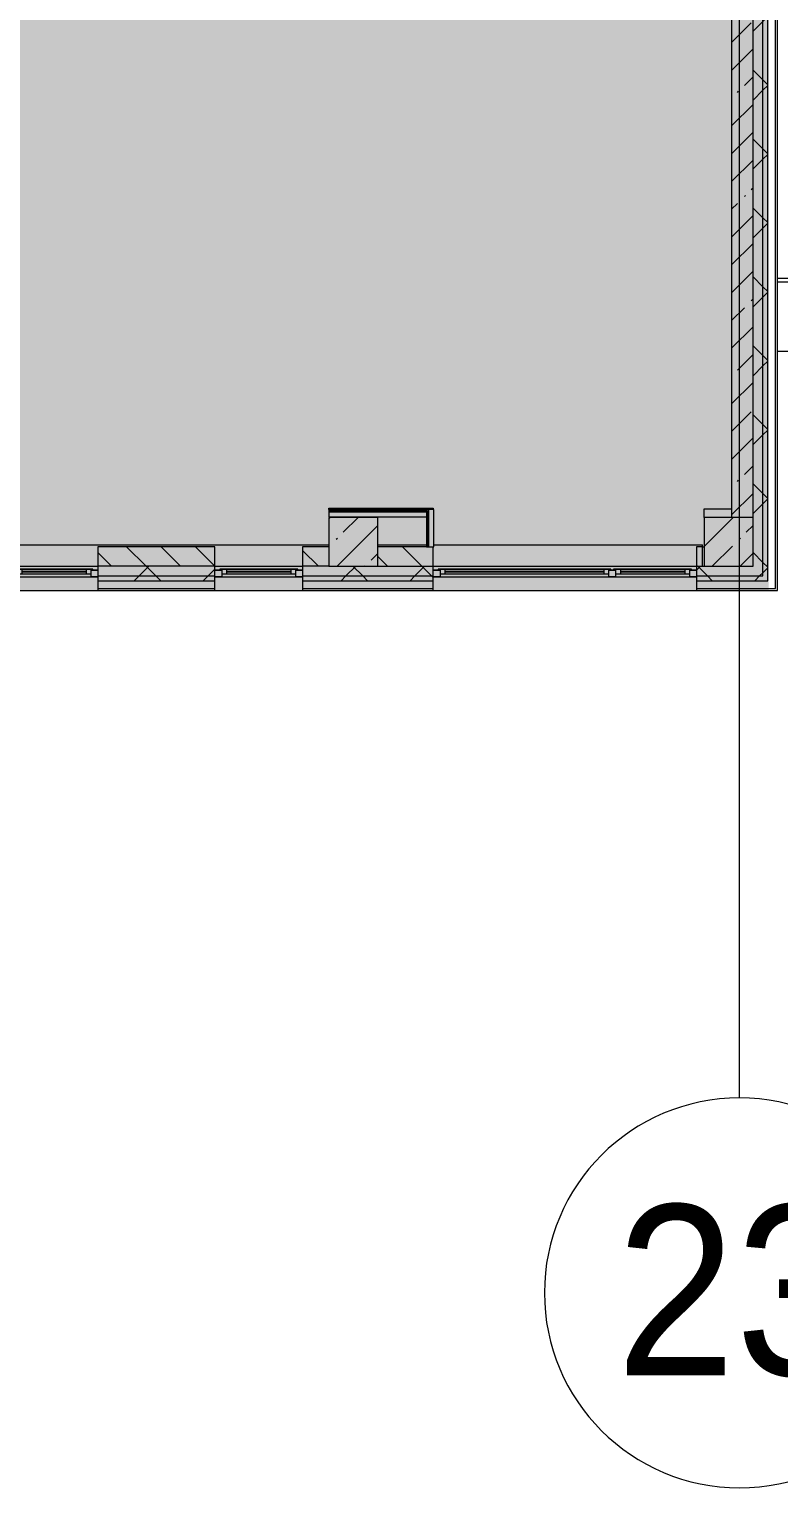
# Model space of a CAD drawing. Header units: millimetres. Extents: x 315 to 209858, y -8553 to 29000.
# Drawn here: x 152261 to 159949, y -5906 to 9060 of the extents above; entities that cross this region are included whole.
import ezdxf

# ---------------------------------------------------------------- set-up
doc = ezdxf.new("R2010")
doc.units = ezdxf.units.MM
doc.layers.add('A-DETL-GENF-4', color=7, linetype='Continuous', lineweight=9, true_color=0xc0c0c0, transparency=0.4)
for name, color, linetype, lineweight, true_color in [('A-FLOR-3', 7, 'Continuous', 5, 0xb7b7b7), ('A-GLAZ-3', 7, 'Continuous', 5, 0x737373), ('A-WALL-3', 7, 'Continuous', 9, 0x737373), ('A-WALL-4', 7, 'Continuous', 5, 0x737373), ('I-WALL-3', 7, 'Continuous', 5, 0xe7e7e7), ('I-WALL-4', 7, 'Continuous', 9, 0xe7e7e7), ('I-WALL-6', 7, 'Continuous', 5, 0x737373), ('S-COLS-3', 7, 'Continuous', 5, 0x737373)]:
    doc.layers.add(name, color=color, linetype=linetype, lineweight=lineweight, true_color=true_color)
for name, color, linetype, lineweight in [('A-GENM-6', 7, 'Continuous', 5), ('A-WALL', 7, 'Continuous', 9), ('A-WALL-2', 7, 'Continuous', 5), ('I-WALL-5', 7, 'Continuous', 5), ('S-COLS-2', 7, 'Continuous', 5), ('Оси', 7, 'Continuous', 9), ('Оси-1', 7, 'Continuous', 20)]:
    doc.layers.add(name, color=color, linetype=linetype, lineweight=lineweight)
doc.styles.add('Arial_1', font='arial.ttf', dxfattribs={"width": 0.9, "height": 1750})
pattern_1 = [(45, (74985, 0), (-353.5534, 353.5534), []), (135, (74985, 0), (-353.5534, -353.5534), [])]
pattern_2 = [(135, (74985, 0), (-176.7767, -176.7767), [])]
pattern_3 = [(45, (74985, 0), (-530.33, 530.33), []), (135, (74985, 0), (-530.33, -530.33), [])]

# ---------------------------------------------------------------- blocks, each defined once
blk = doc.blocks.new('BSC_Колонна _Прямоугольная - 500х500-V99-2_3_2_птичка')
at = {"layer": 'S-COLS-2'}
h = blk.add_hatch(dxfattribs=at)
h.set_pattern_fill('FP_101', color=256, style=0, pattern_type=2)
h.set_pattern_definition([(45, (-80600, -3800), (-285.1231, 285.1231), []), (45, (-80314.88, -3800), (-285.1231, 285.1231), [504.031, -100.806, 16.764, -84.042])])
h.paths.add_polyline_path([(-250, -250), (250, -250), (250, 250), (-250, 250)])
at = {"layer": 'S-COLS-3'}
for p, q in [((250, 250), (-250, 250)), ((-250, 250), (-250, -250)), ((250, -250), (250, 250)), ((-250, -250), (250, -250))]:
    blk.add_line(p, q, dxfattribs=at)
blk = doc.blocks.new('120_Окно_СКБ_2Ст - 120_Окно_СКБ_2Ст 2700х2500 _мал створка слева_-22808065-2_3_2_птичка')
at = {"layer": 'A-GLAZ-3'}
for p, q in [((-1350, -75), (-1350, -5)), ((-1350, -5), (-1280, -5)), ((1350, -5), (-1350, -5)), ((-1280, -75), (-1350, -75)), ((-1350, -75), (-1300, -75)), ((-1280, -75), (-1300, -75)), ((-1300, -75), (-1300, -85)), ((-1300, -85), (-500, -85)), ((-500, -85), (-1300, -85)), ((-1280, -5), (-1280, -75)), ((-520, -35), (-1280, -35)), ((-1280, -35), (-1280, -75)), ((-1230, -85), (-1230, -35)), ((-1230, -55), (-570, -55)), ((-570, -65), (-1230, -65)), ((-570, -85), (-570, -35)), ((-520, -75), (-520, -5)), ((-520, -5), (-450, -5)), ((-520, -75), (-520, -35)), ((-450, -75), (-520, -75)), ((-500, -75), (-520, -75)), ((-500, -75), (-470, -75)), ((-500, -85), (-500, -75)), ((-450, -75), (-470, -75)), ((-470, -75), (-470, -85)), ((-470, -85), (1300, -85)), ((1300, -85), (-470, -85)), ((-450, -5), (-450, -75)), ((1280, -35), (-450, -35)), ((-450, -35), (-450, -75)), ((-400, -85), (-400, -35)), ((-400, -55), (1230, -55)), ((1230, -65), (-400, -65)), ((1230, -85), (1230, -35)), ((1280, -75), (1280, -5)), ((1280, -5), (1350, -5)), ((1280, -75), (1280, -35)), ((1350, -75), (1280, -75)), ((1300, -75), (1280, -75)), ((1300, -75), (1350, -75)), ((1300, -85), (1300, -75)), ((1350, -5), (1350, -75))]:
    blk.add_line(p, q, dxfattribs=at)
blk = doc.blocks.new('120_Окно_СКБ_1Ст - 120_Окно_СКБ_1Ст 900х2500_h_-19906150-2_3_2_птичка')
at = {"layer": 'A-GLAZ-3'}
for p, q in [((-450, -75), (-450, -5)), ((-450, -5), (-380, -5)), ((450, -5), (-450, -5)), ((-380, -75), (-450, -75)), ((-450, -75), (-400, -75)), ((-380, -75), (-400, -75)), ((-400, -75), (-400, -85)), ((-400, -85), (400, -85)), ((400, -85), (-400, -85)), ((-380, -5), (-380, -75)), ((380, -35), (-380, -35)), ((-380, -35), (-380, -75)), ((-330, -85), (-330, -35)), ((-330, -55), (330, -55)), ((330, -65), (-330, -65)), ((330, -85), (330, -35)), ((380, -75), (380, -5)), ((380, -5), (450, -5)), ((380, -75), (380, -35)), ((450, -75), (380, -75)), ((400, -75), (380, -75)), ((400, -75), (450, -75)), ((400, -85), (400, -75)), ((450, -5), (450, -75))]:
    blk.add_line(p, q, dxfattribs=at)
blk = doc.blocks.new('парапет9 - парапет-22867712-2_3_2_птичка')
at = {"layer": 'A-GENM-6'}
for p, q in [((89202, 8002), (84950, 8002)), ((89202, 7964), (84950, 7964)), ((84950, 7255), (89202, 7255))]:
    blk.add_line(p, q, dxfattribs=at)
blk = doc.blocks.new('BSC_Колонна _Прямоугольная - 500х500-V208-2_3_2_птичка')
at = {"layer": 'S-COLS-2'}
h = blk.add_hatch(dxfattribs=at)
h.set_pattern_fill('FP_194', color=256, style=0, pattern_type=2)
h.set_pattern_definition([(45, (-84450, -3800), (-285.1231, 285.1231), []), (45, (-84164.88, -3800), (-285.1231, 285.1231), [504.031, -100.806, 16.764, -84.042])])
h.paths.add_polyline_path([(-117, -250), (250, -250), (250, 250), (-250, 250), (-250, -250)])
at = {"layer": 'S-COLS-3'}
for p, q in [((250, 250), (-250, 250)), ((-250, 250), (-250, -250)), ((250, -250), (250, 250)), ((-250, -250), (250, -250))]:
    blk.add_line(p, q, dxfattribs=at)
blk = doc.blocks.new('Ось сетки - D8-29747960-2_3_2_птичка')
at = {"layer": 'Оси-1'}
for start, end in [(360, 180), (180, 360)]:
    blk.add_arc((0, 0), 4, start, end, dxfattribs=at)

msp = doc.modelspace()

# ---------------------------------------------------------------- hatches: boundary and pattern name
at = {"layer": 'A-DETL-GENF-4'}
msp.add_hatch(color=256, dxfattribs=at).paths.add_polyline_path([(150845, -280), (150845, 3300), (159845, 3300), (159845, 27350), (116895, 27350), (116895, 23778), (113745, 23778), (113745, -280), (149949.6, -280)])
at = {"layer": 'A-WALL-2'}
h = msp.add_hatch(dxfattribs=at)
h.set_pattern_fill('FP_105', color=256, style=0, pattern_type=2)
h.set_pattern_definition(pattern_1)
h.paths.add_polyline_path([(159685, 3450), (159785, 3450), (159785, 10250), (159685, 10250), (159685, 3550)])
h = msp.add_hatch(dxfattribs=at)
h.set_pattern_fill('FP_105', color=256, style=0, pattern_type=2)
h.set_pattern_definition(pattern_1)
h.paths.add_polyline_path([(159835, 3400), (159835, 10250), (159785, 10250), (159785, 3400)])
h = msp.add_hatch(dxfattribs=at)
h.set_pattern_fill('FP_115', color=256, style=0, pattern_type=2)
h.set_pattern_definition(pattern_2)
h.paths.add_polyline_path([(155335, 3550), (155335, 3750), (155065, 3750), (155065, 3550), (155154.3, 3550)])
h.paths.add_polyline_path([(150990.6, 3550), (152065, 3550), (152065, 3750), (150965, 3750), (150965, 3550)])
h.paths.add_polyline_path([(152965, 3550), (154165, 3550), (154165, 3750), (152965, 3750)])
h = msp.add_hatch(dxfattribs=at)
h.set_pattern_fill('FP_115', color=256, style=0, pattern_type=2)
h.set_pattern_definition(pattern_2)
h.paths.add_polyline_path([(159105, 3550), (159165, 3550), (159165, 3750), (159105, 3750)])
h.paths.add_polyline_path([(156405, 3550), (156405, 3750), (155835, 3750), (155835, 3550), (156195.3, 3550)])
h = msp.add_hatch(dxfattribs=at)
h.set_pattern_fill('FP_105', color=256, style=0, pattern_type=2)
h.set_pattern_definition(pattern_1)
h.paths.add_polyline_path([(155835, 3450), (156405, 3450), (156405, 3550), (155065, 3550), (155065, 3450), (155335, 3450)])
h.paths.add_polyline_path([(159685, 3450), (159685, 3550), (159105, 3550), (159105, 3450), (159318.1, 3450)])
h.paths.add_polyline_path([(150990.6, 3450), (152065, 3450), (152065, 3550), (150685, 3550), (150685, 3450), (150965, 3450)])
h.paths.add_polyline_path([(152965, 3450), (154165, 3450), (154165, 3550), (152965, 3550)])
h = msp.add_hatch(dxfattribs=at)
h.set_pattern_fill('FP_105', color=256, style=0, pattern_type=2)
h.set_pattern_definition(pattern_1)
h.paths.add_polyline_path([(159785, 3400), (159785, 3450), (159105, 3450), (159105, 3400), (159685, 3400)])
h.paths.add_polyline_path([(150685, 3400), (152065, 3400), (152065, 3450), (150685, 3450)])
h.paths.add_polyline_path([(154165, 3400), (154165, 3450), (152965, 3450), (152965, 3400), (154113.4, 3400)])
h.paths.add_polyline_path([(156195.3, 3400), (156405, 3400), (156405, 3450), (155065, 3450), (155065, 3400), (155154.3, 3400)])
at = {"layer": 'I-WALL-3'}
msp.add_hatch(color=256, dxfattribs=at).paths.add_polyline_path([(156335, 4055), (156335, 4105), (155335, 4105), (155335, 4055), (156195.3, 4055)])
at = {"layer": 'I-WALL-4'}
msp.add_hatch(color=256, dxfattribs=at).paths.add_polyline_path([(156410, 3750), (156410, 4130), (156360, 4130), (156360, 3750)])
at = {"layer": 'I-WALL-5'}
h = msp.add_hatch(dxfattribs=at)
h.set_pattern_fill('FP_113', color=256, style=0, pattern_type=2)
h.set_pattern_definition([(45, (74985, 0), (-285.1231, 285.1231), []), (45, (75270.13, 0), (-285.1231, 285.1231), [504.031, -100.806, 16.764, -84.042])])
h.paths.add_polyline_path([(159465, 4050), (159685, 4050), (159685, 10900), (159465, 10900), (159465, 4460.1)])
h.paths.add_polyline_path([(159465, 11550), (159685, 11550), (159685, 15150), (159465, 15150), (159465, 11560.9)])
h = msp.add_hatch(dxfattribs=at)
h.set_pattern_fill('FP_205', color=256, style=0, pattern_type=2)
h.set_pattern_definition(pattern_3)
h.paths.add_polyline_path([(156347.5, 4117.5), (156360, 4117.5), (156360, 4130), (155335, 4130), (155335, 4117.5), (156195.3, 4117.5)])
h = msp.add_hatch(dxfattribs=at)
h.set_pattern_fill('FP_205', color=256, style=0, pattern_type=2)
h.set_pattern_definition(pattern_3)
h.paths.add_polyline_path([(156335, 4105), (156347.5, 4105), (156347.5, 4117.5), (155335, 4117.5), (155335, 4105), (156195.3, 4105)])
h = msp.add_hatch(dxfattribs=at)
h.set_pattern_fill('FP_205', color=256, style=0, pattern_type=2)
h.set_pattern_definition(pattern_3)
h.paths.add_polyline_path([(156335, 3750), (156347.5, 3750), (156347.5, 4105), (156335, 4105), (156335, 3868.4)])
h = msp.add_hatch(dxfattribs=at)
h.set_pattern_fill('FP_205', color=256, style=0, pattern_type=2)
h.set_pattern_definition(pattern_3)
h.paths.add_polyline_path([(156360, 3750), (156360, 4117.5), (156347.5, 4117.5), (156347.5, 3750)])

# ---------------------------------------------------------------- linework, layer by layer
at = {"layer": 'A-FLOR-3'}
for p, q in [((155335, 4130), (155335, 4145)), ((155335, 4145), (156405, 4145)), ((156405, 4145), (156405, 4130)), ((159185, 4050), (159185, 4140)), ((159185, 4140), (159465, 4140)), ((159165, 3750), (159185, 3750))]:
    msp.add_line(p, q, dxfattribs=at)
at = {"layer": 'A-WALL'}
msp.add_line((159915, 3320), (159915, 10250), dxfattribs=at)
at = {"layer": 'A-WALL-2'}
for p, q in [((159935, 3300), (159935, 10400)), ((159915, 3300), (159935, 3300))]:
    msp.add_line(p, q, dxfattribs=at)
at = {"layer": 'A-WALL-3'}
for p, q in [((159785, 3450), (159785, 10250)), ((159835, 3400), (159835, 10250)), ((156347.5, 4117.5), (155335, 4117.5)), ((156335, 4105), (155335, 4105)), ((156335, 4105), (156335, 4055)), ((156347.5, 3750), (156347.5, 4117.5)), ((156360, 3750), (156360, 4130)), ((154165, 3550), (152965, 3550)), ((152965, 3450), (154165, 3450)), ((155335, 3550), (155065, 3550)), ((155065, 3450), (156405, 3450)), ((155835, 3550), (156405, 3550)), ((159105, 3550), (159165, 3550)), ((159105, 3450), (159785, 3450)), ((152965, 3400), (154165, 3400)), ((152965, 3320), (154165, 3320)), ((155065, 3400), (156405, 3400)), ((155065, 3320), (156405, 3320)), ((159105, 3400), (159835, 3400)), ((159105, 3320), (159915, 3320))]:
    msp.add_line(p, q, dxfattribs=at)
at = {"layer": 'A-WALL-4'}
for p, q in [((159685, 4050), (159685, 4050)), ((152965, 3750), (152965, 3300)), ((154165, 3750), (152965, 3750)), ((154165, 3300), (154165, 3750)), ((155065, 3750), (155065, 3300)), ((155335, 3750), (155065, 3750)), ((156335, 3750), (155835, 3750)), ((156405, 3300), (156405, 3750)), ((159105, 3750), (159105, 3300)), ((159165, 3750), (159105, 3750)), ((159165, 3550), (159165, 3750)), ((152065, 3550), (152965, 3550)), ((154165, 3550), (155065, 3550)), ((156405, 3550), (159185, 3550)), ((150845, 3300), (159915, 3300))]:
    msp.add_line(p, q, dxfattribs=at)
at = {"layer": 'I-WALL-6'}
for p, q in [((159465, 10900), (159465, 4050)), ((159685, 4050), (159685, 10900)), ((156410, 4130), (155335, 4130)), ((155335, 4130), (155335, 4055)), ((155335, 4055), (156335, 4055)), ((156335, 4055), (156335, 3750)), ((156410, 3750), (156410, 4130)), ((151238.6, 3770), (155335, 3770)), ((155835, 3770), (156335, 3770)), ((156335, 3750), (156410, 3750)), ((156410, 3770), (159165, 3770)), ((159165, 3750), (159165, 3770))]:
    msp.add_line(p, q, dxfattribs=at)
at = {"layer": 'Оси'}
msp.add_line((159545, -1906.3), (159545, 9979), dxfattribs=at)

# ---------------------------------------------------------------- block references
at = {"layer": 'A-GENM-6'}
msp.add_blockref('парапет9 - парапет-22867712-2_3_2_птичка', (74985, -1500), dxfattribs=at)
at = {"layer": 'A-GLAZ-3', "rotation": 180}
for name, p in [('120_Окно_СКБ_1Ст - 120_Окно_СКБ_1Ст 900х2500_h_-19906150-2_3_2_птичка', (152515, 3435)), ('120_Окно_СКБ_1Ст - 120_Окно_СКБ_1Ст 900х2500_h_-19906150-2_3_2_птичка', (154615, 3435)), ('120_Окно_СКБ_2Ст - 120_Окно_СКБ_2Ст 2700х2500 _мал створка слева_-22808065-2_3_2_птичка', (157755, 3435))]:
    msp.add_blockref(name, p, dxfattribs=at)
at = {"layer": 'S-COLS-3'}
for name, p in [('BSC_Колонна _Прямоугольная - 500х500-V99-2_3_2_птичка', (155585, 3800)), ('BSC_Колонна _Прямоугольная - 500х500-V208-2_3_2_птичка', (159435, 3800))]:
    msp.add_blockref(name, p, dxfattribs=at)
at = {"layer": 'Оси-1', "xscale": 499.9999999999995, "yscale": 499.9999999999995, "zscale": 499.9999999999995}
msp.add_blockref('Ось сетки - D8-29747960-2_3_2_птичка', (159545, -3906.3), dxfattribs=at)

# ---------------------------------------------------------------- texts
at = {"layer": 'Оси', "insert": (158281.9, -3003), "char_height": 1750, "width": 3030.379, "attachment_point": 1, "style": 'Arial_1'}
msp.add_mtext('23', dxfattribs=at)

doc.saveas('drawing.dxf')
